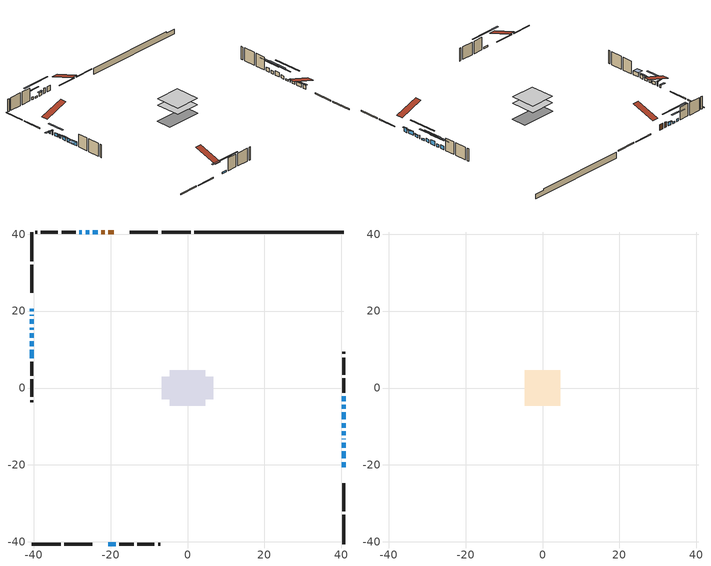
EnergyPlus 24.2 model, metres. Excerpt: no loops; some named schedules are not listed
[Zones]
conditioned space
 floor outside (Floor1 construction): -0.62,-0.62 -0.62,0.62 0.62,0.62 0.62,-0.62 z0.31
 floor adiabatic (AdiabaticFloorConstruction): -4.67,-4.67 -4.67,4.67 4.67,4.67 4.67,-4.67 z2.75
 floor foundation (Slab1 construction): -6.72,-2.99 -6.72,2.99 6.72,2.99 6.72,-2.99 z-1.98
 wall outside (RimJoist1 construction): 0.8,40.56 -6.74,40.56 / -40.56,-40.56 -33.02,-40.56 / -40.56,40.56 -40.56,33.02 / 40.56,-40.56 40.56,-33.02 z0.31:0.61
 wall outside (RimJoist2 construction): -7.67,40.56 -14.95,40.56 / -32.09,-40.56 -24.81,-40.56 / -40.56,32.09 -40.56,24.81 / 40.56,-32.09 40.56,-24.81 z0.31:0.61
 wall outside (AdiabaticWallConstruction 1): -19.21,40.56 -20.64,40.56 / -21.57,40.56 -22.4,40.56 z0.31:2.34
 wall outside (AdiabaticWallConstruction): -40.56,20.55 -40.56,20.01 z0.31:1.2; -40.56,19.09 -40.56,18.76 z0.31:2.06; -40.56,17.83 -40.56,16.66 / -40.56,15.73 -40.56,15.14 / 40.56,-10.38 40.56,-9.11 z0.31:1.45; 40.56,-20.55 40.56,-19.25 / 40.56,-3.48 40.56,-2.1 z0.31:1.73; 40.56,-18.33 40.56,-16.42 z0.31:1.71; 40.56,-15.49 40.56,-14.22 z0.31:1.17; -23.32,40.56 -24.62,40.56 / 40.56,-13.3 40.56,-13.2 z0.31:1.53; -40.56,14.22 -40.56,13.04 / -40.56,12.12 -40.56,10.9 z0.31:1.63; 40.56,-12.28 40.56,-11.31 / -25.55,40.56 -26.52,40.56 / -20.55,-40.56 -18.61,-40.56 z0.31:0.9; 40.56,-8.18 40.56,-6.27 z0.31:1.89; 40.56,-5.35 40.56,-4.41 z0.31:1.38; -27.44,40.56 -28.13,40.56 z0.31:1.25; -40.56,9.97 -40.56,7.78 z0.31:1.83
 wall outside (Wall1 construction): -29.06,40.56 -32.76,40.56 / -17.69,-40.56 -13.99,-40.56 / -40.56,6.86 -40.56,3.16 / 40.56,-1.18 40.56,2.52 z0.31:5.19
 wall outside (Wall2 construction): -33.69,40.56 -38.16,40.56 / -13.06,-40.56 -8.58,-40.56 / -40.56,2.23 -40.56,-2.25 / 40.56,3.45 40.56,7.93 z0.31:5.19
 wall outside (Wall3 construction): -39.09,40.56 -39.63,40.56 / -7.65,-40.56 -7.11,-40.56 / -40.56,-3.18 -40.56,-3.72 / 40.56,8.86 40.56,9.4 z0.31:5.19
 wall foundation (FoundationWall1 construction): 1.73,40.56,-1.98 1.73,40.56,0.31 36.68,40.56,0.31 36.68,40.56,-0.27 40.56,40.56,-0.27 40.56,40.56,-1.98
 window (WindowConstruction 15): -40.56,20.55 -40.56,20.02 z0.31:1.2
 window (WindowConstruction 6): -40.56,19.09 -40.56,18.76 z0.31:2.06
 window (WindowConstruction 7): -40.56,17.83 -40.56,16.66 z0.31:1.45
 window (WindowConstruction 8): 40.56,-20.55 40.56,-19.25 z0.31:1.73
 window (WindowConstruction 9): 40.56,-18.32 40.56,-16.42 z0.31:1.71
 window (WindowConstruction 10): 40.56,-15.49 40.56,-14.22 z0.31:1.17
 window (WindowConstruction 11): -23.32,40.56 -24.62,40.56 z0.31:1.53
 window (WindowConstruction 12): -40.56,15.73 -40.56,15.14 z0.31:1.45
 window (WindowConstruction 16): 40.56,-13.29 40.56,-13.2 z0.31:1.53
 window (WindowConstruction 13): -40.56,14.21 -40.56,13.05 z0.31:1.63
 window (WindowConstruction 14): -40.56,12.12 -40.56,10.9 z0.31:1.63
 window (WindowConstruction 17): 40.56,-12.28 40.56,-11.31 z0.31:0.9
 window (WindowConstruction 18): -25.55,40.56 -26.51,40.56 z0.31:0.9
 window (WindowConstruction 19): -20.55,-40.56 -18.62,-40.56 z0.31:0.9
 window (WindowConstruction): 40.56,-10.38 40.56,-9.11 z0.31:1.45
 window (WindowConstruction 1): 40.56,-8.18 40.56,-6.27 z0.31:1.89
 window (WindowConstruction 2): 40.56,-5.35 40.56,-4.41 z0.31:1.38
 window (WindowConstruction 3): 40.56,-3.48 40.56,-2.11 z0.31:1.73
 window (WindowConstruction 4): -27.44,40.56 -28.13,40.56 z0.31:1.25
 window (WindowConstruction 5): -40.56,9.97 -40.56,7.79 z0.31:1.83
 door (Door): -19.21,40.56 -20.64,40.56 z0.31:2.34
 door (Door 1): -21.57,40.56 -22.39,40.56 z0.31:2.34
 ceiling adiabatic (AdiabaticFloorConstruction): 4.67,-4.67 4.67,4.67 -4.67,4.67 -4.67,-4.67 z2.75
attic - vented
 floor to conditioned space (Floor2 construction Reversed): -4.67,-4.67 -4.67,4.67 4.67,4.67 4.67,-4.67 z5.19
 roof outside (Roof1 construction): -18.28,40.56,5.19 -18.28,31.46,8.22 -15.88,31.46,8.22 -15.88,40.56,5.19; -21.48,-40.56,5.19 -21.48,-31.46,8.22 -23.88,-31.46,8.22 -23.88,-40.56,5.19; -40.56,21.48,5.19 -31.46,21.48,8.22 -31.46,23.88,8.22 -40.56,23.88,5.19; 40.56,-21.48,5.19 31.46,-21.48,8.22 31.46,-23.88,8.22 40.56,-23.88,5.19
shading: -40.56,19.99 -40.56,20.58 -42.54,20.58 -42.54,19.99 z1.23; -40.56,18.73 -40.56,19.12 -42.54,19.12 -42.54,18.73 z2.09; -40.56,14.02 -40.56,20.47 -40.97,20.47 -40.97,14.02 z4.09; 40.56,-19.05 40.56,-20.75 40.97,-20.75 40.97,-19.05 z1.93; 40.56,-16.22 40.56,-18.53 40.97,-18.53 40.97,-16.22 z1.91; 40.56,-14.02 40.56,-15.69 40.97,-15.69 40.97,-14.02 z1.37; -24.82,40.56 -23.12,40.56 -23.12,40.97 -24.82,40.97 z1.73; -40.56,14.94 -40.56,15.93 -40.97,15.93 -40.97,14.94 z1.65; -40.56,12.84 -40.56,14.42 -40.97,14.42 -40.97,12.84 z1.83; -40.56,10.7 -40.56,12.32 -40.97,12.32 -40.97,10.7 z1.83; 40.56,-6.23 40.56,-17.36 40.97,-17.36 40.97,-6.23 z5.98; -31.6,40.56 -20.47,40.56 -20.47,40.97 -31.6,40.97 z5.98; -13.53,-40.56 -25.63,-40.56 -25.63,-40.97 -13.53,-40.97 z5.98; 40.56,-6.47 40.56,-13.02 40.97,-13.02 40.97,-6.47 z4.09; 40.56,-3.63 40.56,-10.82 40.97,-10.82 40.97,-3.63 z4.53; 40.56,-1.77 40.56,-7.98 40.97,-7.98 40.97,-1.77 z4.02; 40.56,0.53 40.56,-6.12 40.97,-6.12 40.97,0.53 z4.37; -30.77,40.56 -24.8,40.56 -24.8,40.97 -30.77,40.97 z3.89; -40.56,7.75 -40.56,10 -42.54,10 -42.54,7.75 z1.86
[Building]
Building 1: Terrain=Suburbs
[Site:Location]
London AP_ON: Latitude {deg}=43.03; Longitude {deg}=-81.15; Time Zone {hr}=-5; Elevation {m}=278; Keep Site Location Information=Yes
[Site:GroundTemperature:Shallow]
3.98693, 1.93205, 1.76749, 2.74264, 6.6573, 10.5537, 13.9317, 16.0716, 16.2534, 14.513, 11.2211, 7.44421
[Site:WaterMainsTemperature]
Calculation Method=Schedule; Temperature Schedule=mains temperature schedule
[Material] Roughness=Rough; Thermal Absorptance=0.9
Name | Thickness {m} | Conductivity {W/m-K} | Density {kg/m3} | Specific Heat {J/kg-K} | Solar Absorptance | Visible Absorptance
asphalt or fiberglass shingles | 0.00635 | 0.162714 | 1121.4 | 1465.45 | 0.4 | 0.4
ceiling loosefill ins | 0.0846667 | 0.0480833 | 16.02 | 1046.75 | 0.7 | 0.7
ceiling stud and cavity | 0.1397 | 0.093558 | 65.682 | 1177.47 | 0.7 | 0.7
concrete 4.0 in. | 0.1016 | 1.803125 | 2242.8 | 837.4 | 0.7 | 0.7
concrete 8.0 in. | 0.2032 | 1.803125 | 2242.8 | 837.4 | 0.7 | 0.7
door material | 0.04445 | 0.053851 | 512.64 | 1214.23 | 0.7 | 0.7
exterior vertical ins | 0.0457286 | 0.029427 | 32.04 | 1214.23 | 0.7 | 0.7
floor covering | 0.0127 | 0.0433444 | 54.468 | 1339.84 | 0.6 | 0.6
floor rigid ins | 0.103632 | 0.029427 | 32.04 | 1214.23 | 0.7 | 0.7
floor rigid ins 1; wall rigid ins | 0.512978 | 0.029427 | 32.04 | 1214.23 | 0.7 | 0.7
floor stud and cavity | 0.1397 | 0.561893 | 92.3553 | 1139.71 | 0.7 | 0.7
floor stud and cavity 1 | 0.1397 | 1.75129 | 37.0049 | 1207.88 | 0.7 | 0.7
furniture material conditioned space 1 | 0.1524 | 0.115458 | 640.8 | 1214.23 | 0.6 | 0.6
gypsum board | 0.0127 | 0.160291 | 801 | 837.4 | 0.6 | 0.6
gypsum board 1 | 0.0127 | 0.160291 | 801 | 837.4 | 0.7 | 0.7
osb sheathing 0.5 in. | 0.0127 | 0.115458 | 512.64 | 1214.23 | 0.7 | 0.7
osb sheathing 0.75 in. | 0.01905 | 0.115458 | 512.64 | 1214.23 | 0.7 | 0.7
osb sheathing 2.0 in. | 0.0508 | 0.115458 | 512.64 | 1214.23 | 0.7 | 0.7
rim joist rigid ins | 0.051816 | 0.029427 | 32.04 | 1214.23 | 0.7 | 0.7
rim joist stud and cavity | 0.0508 | 0.0413573 | 125.044 | 1163.47 | 0.6 | 0.6
rim joist stud and cavity 1 | 0.0508 | 0.035244 | 125.044 | 1163.47 | 0.6 | 0.6
wall stud and cavity | 0.1397 | 0.0820459 | 139.0536 | 1170.24 | 0.7 | 0.7
wall stud and cavity 1 | 0.1397 | 0.09367 | 139.0536 | 1170.24 | 0.7 | 0.7
wall stud and cavity 2 | 0.1397 | 0.115654 | 139.0536 | 1170.24 | 0.7 | 0.7
wall stud and cavity 3 | 0.0889 | 0.380278 | 52.3479 | 1209.89 | 0.7 | 0.7
wall stud and cavity 4 | 0.0889 | 0.391764 | 83.0341 | 1211.67 | 0.7 | 0.7
wood siding | 0.0254 | 0.102417 | 544.68 | 1172.36 | 0.4 | 0.4
wood siding 1; wood siding 2; wood siding 3 | 0.0254 | 0.102417 | 544.68 | 1172.36 | 0.7 | 0.7
[WindowMaterial:SimpleGlazingSystem]
Name | U-Factor {W/m2-K} | Solar Heat Gain Coefficient
WindowMaterial | 2.921331 | 0.66
WindowMaterial 1 | 2.89067 | 0.69
WindowMaterial 10 | 2.97754 | 0.61
WindowMaterial 11 | 2.91792 | 0.67
WindowMaterial 12 | 2.969594 | 0.62
WindowMaterial 13 | 2.992306 | 0.59
WindowMaterial 14 | 3.11211 | 0.4
WindowMaterial 15 | 2.98038 | 0.61
WindowMaterial 2 | 2.94007 | 0.65
WindowMaterial 3 | 2.95256 | 0.64
WindowMaterial 4 | 2.96789 | 0.62
WindowMaterial 5 | 2.91679 | 0.67
WindowMaterial 6 | 3.04681 | 0.56
WindowMaterial 7 | 2.97414 | 0.61
WindowMaterial 8 | 2.909975 | 0.68
WindowMaterial 9 | 2.89692 | 0.69
[Construction]
AdiabaticFloorConstruction: floor stud and cavity 1, floor rigid ins 1, osb sheathing 0.75 in., floor covering
AdiabaticWallConstruction: wood siding 2, wall rigid ins, wall stud and cavity 3, gypsum board
AdiabaticWallConstruction 1: wood siding 3, wall rigid ins, wall stud and cavity 3, gypsum board
Door; Door 1: door material
Floor1 construction: floor stud and cavity, floor rigid ins, osb sheathing 0.75 in., floor covering
Floor2 construction Reversed: gypsum board, ceiling stud and cavity, ceiling loosefill ins
FoundationWall1 construction: concrete 8.0 in., gypsum board 1
furniture construction conditioned space 1: furniture material conditioned space 1
PartitionWallConstruction: gypsum board, wall stud and cavity 4, gypsum board
RimJoist1 construction: wood siding 1, rim joist rigid ins, osb sheathing 2.0 in., rim joist stud and cavity
RimJoist2 construction: wood siding 1, rim joist rigid ins, osb sheathing 2.0 in., rim joist stud and cavity 1
Roof1 construction: asphalt or fiberglass shingles
Slab1 construction: concrete 4.0 in.
Wall1 construction: wood siding, osb sheathing 0.5 in., wall stud and cavity, gypsum board
Wall2 construction: wood siding, osb sheathing 0.5 in., wall stud and cavity 1, gypsum board
Wall3 construction: wood siding, osb sheathing 0.5 in., wall stud and cavity 2, gypsum board
WindowConstruction: WindowMaterial
WindowConstruction 1: WindowMaterial 1
WindowConstruction 10: WindowMaterial 10
WindowConstruction 11: WindowMaterial 11
WindowConstruction 12; WindowConstruction 7: WindowMaterial 7
WindowConstruction 13: WindowMaterial 12
WindowConstruction 14; WindowConstruction 5: WindowMaterial 5
WindowConstruction 15: WindowMaterial 13
WindowConstruction 16: WindowMaterial 14
WindowConstruction 17; WindowConstruction 18; WindowConstruction 19: WindowMaterial 15
WindowConstruction 2: WindowMaterial 2
WindowConstruction 3: WindowMaterial 3
WindowConstruction 4: WindowMaterial 4
WindowConstruction 6: WindowMaterial 6
WindowConstruction 8: WindowMaterial 8
WindowConstruction 9: WindowMaterial 9
[Zone] Multiplier=1; Part of Total Floor Area=Yes
Name | Volume {m3}
attic - vented | 43.0124
conditioned space | 648
[Space]
Name | Zone | Volume {m3}
attic - vented 1 | attic - vented | 43.0124
conditioned space 1 | conditioned space | 648
[ZoneInfiltration:EffectiveLeakageArea]
infil attic - vented 1: Zone or Space=attic - vented 1; Schedule=Always On Discrete; Effective Air Leakage Area {cm2}=3810.76; Stack Coefficient=0.000210982; Wind Coefficient=9.81392e-06
[ZoneMixing]
whole house fan mix: Zone or Space=attic - vented; Schedule=Always On Continuous; Design Flow Rate Calculation Method=Flow/Zone; Design Flow Rate {m3/s}=0; Source Zone or Space=conditioned space
[SurfaceProperty:ExposedFoundationPerimeter]
Slab1: Exposed Perimeter Calculation Method=TotalExposedPerimeter; Total Exposed Perimeter {m}=38.831
[InternalMass] Zone or ZoneList=conditioned space; Space or SpaceList=conditioned space 1
Name | Construction | Surface Area {m2}
furniture mass conditioned space 1 | furniture construction conditioned space 1 | 67.66
partition wall mass | PartitionWallConstruction | 169.15
[Lights]
interior lighting: Zone or ZoneList or Space or SpaceList=conditioned space 1; Schedule=interior lighting schedule; Design Level Calculation Method=LightingLevel; Lighting Level {W}=343.2; Return Air Fraction=0; Fraction Radiant=0.6; Fraction Visible=0.2; Fraction Replaceable=1
[People]
occupants: Zone or ZoneList or Space or SpaceList=conditioned space 1; Number of People Schedule=occupants schedule; Number of People Calculation Method=People; Number of People=3; Fraction Radiant=0.314171; Sensible Heat Fraction=0.56303; Activity Level Schedule=occupants activity schedule; Carbon Dioxide Generation Rate {m3/s-W}=0; Enable ASHRAE 55 Comfort Warnings=No; Mean Radiant Temperature Calculation Type=EnclosureAveraged
[ElectricEquipment] Zone or ZoneList or Space or SpaceList=conditioned space 1; Design Level Calculation Method=EquipmentLevel
Name | Schedule | Design Level {W} | Fraction Latent | Fraction Radiant | Fraction Lost
clothes dryer | clothes dryer schedule | 140.772 | 0.015 | 0.081 | 0.85
clothes washer | clothes washer schedule | 32.1985 | 0.03 | 0.162 | 0.7
cooking range | cooking range schedule | 215.147 | 0.08 | 0.432 | 0.2
dishwasher | dishwasher schedule | 66.8632 | 0.3 | 0.18 | 0.4
fridge | fridge schedule | 72.9452 | 0 | 0.6 | 0
mech vent bath fan 0 | mech vent bath fan 0 schedule | 50.2 | 0 | 0 | 1
mech vent house fan | mech vent house fan schedule | 0 | 0 | 0 | 1
mech vent house fan cfis | mech vent house fan cfis schedule | 0 | 0 | 0 | 0
mech vent range fan 0 | mech vent range fan 0 schedule | 57 | 0 | 0 | 1
misc plug loads | misc plug loads schedule | 494.7 | 0.045 | 0.513 | 0.1
whole house fan | Always On Discrete | 0 | 0 | 0 | 1
[OtherEquipment] Zone or ZoneList or Space or SpaceList=conditioned space 1; Design Level Calculation Method=EquipmentLevel
Name | Fuel Type | Schedule | Design Level {W} | Fraction Latent | Fraction Radiant | Fraction Lost
clothes dryer 1 | Electricity | clothes dryer schedule | 0 | 0.015 | 0.081 | 0.85
cooking range 1 | Electricity | cooking range schedule | 0 | 0.08 | 0.432 | 0.2
general water use latent | None | general water use schedule | 62.594 | 1 | 0 | 0
general water use sensible | None | general water use schedule | -61.6891 | 0 | 0.6 | 0
mech vent house fan latent load | None | Always On Discrete | 0 | 1 | 0 | 0
mech vent house fan sensible load | None | Always On Discrete | 0 | 0 | 0 | 0
water heater energy adjustment1 | NaturalGas | Always On Discrete | 0.01 | 0 | 0 | 1
[ZoneInfiltration:DesignFlowRate] Zone or ZoneList or Space or SpaceList=conditioned space 1; Schedule=Always On Discrete; Design Flow Rate Calculation Method=Flow/Zone; Design Flow Rate {m3/s}=0
infil flow; natural vent flow; whole house fan flow
[Foundation:Kiva]
Foundation Kiva 1: Initial Indoor Air Temperature {C}=18; Wall Height Above Grade {m}=0.309982; Wall Depth Below Slab {m}=0.2032; Custom Block Material Name 1=exterior vertical ins; Custom Block Depth 1 {m}=2.28999; Custom Block X Position 1 {m}=0.2159; Custom Block Z Position 1 {m}=0
[Foundation:Kiva:Settings]
Soil Conductivity {W/m-K}=0.849921; Soil Density {kg/m3}=1842.3; Soil Specific Heat {J/kg-K}=418.7; Ground Solar Absorptivity=0.9; Ground Thermal Absorptivity=0.9; Ground Surface Roughness {m}=0.03; Far-Field Width {m}=40; Deep-Ground Boundary Condition=ZeroFlux; Deep-Ground Depth {m}=40; Minimum Cell Dimension {m}=0.2; Maximum Cell Growth Coefficient=3; Simulation Timestep=Timestep
[Exterior:Lights]
exterior lighting: Schedule=exterior lighting schedule; Design Level {W}=75.6
[Schedule:Constant]
Name | Hourly Value
Always On Continuous; mech vent house fan schedule; mech vent house fan cfis schedule; Always On Discrete | 1
occupants activity schedule | 117.228
fridge schedule | 0
[Schedule:Week:Daily]
interior lighting schedule Week Rule - Jan1-Jan27: interior lighting schedule day, interior lighting schedule day, interior lighting schedule day, interior lighting schedule day, interior lighting schedule day, interior lighting schedule day, interior lighting schedule day, interior lighting schedule default day, interior lighting schedule default day, interior lighting schedule default day, interior lighting schedule default day, interior lighting schedule default day
interior lighting schedule Week Rule - Jan28-Feb3: interior lighting schedule day, interior lighting schedule day, interior lighting schedule day, interior lighting schedule day, interior lighting schedule day 1, interior lighting schedule day 1, interior lighting schedule day 1, interior lighting schedule default day, interior lighting schedule default day, interior lighting schedule default day, interior lighting schedule default day, interior lighting schedule default day
interior lighting schedule Week Rule - Feb4-Feb24: interior lighting schedule day 1, interior lighting schedule day 1, interior lighting schedule day 1, interior lighting schedule day 1, interior lighting schedule day 1, interior lighting schedule day 1, interior lighting schedule day 1, interior lighting schedule default day, interior lighting schedule default day, interior lighting schedule default day, interior lighting schedule default day, interior lighting schedule default day
interior lighting schedule Week Rule - Feb25-Mar3: interior lighting schedule day 1, interior lighting schedule day 1, interior lighting schedule day 1, interior lighting schedule day 1, interior lighting schedule day 2, interior lighting schedule day 2, interior lighting schedule day 2, interior lighting schedule default day, interior lighting schedule default day, interior lighting schedule default day, interior lighting schedule default day, interior lighting schedule default day
interior lighting schedule Week Rule - Mar4-Mar31: interior lighting schedule day 2, interior lighting schedule day 2, interior lighting schedule day 2, interior lighting schedule day 2, interior lighting schedule day 2, interior lighting schedule day 2, interior lighting schedule day 2, interior lighting schedule default day, interior lighting schedule default day, interior lighting schedule default day, interior lighting schedule default day, interior lighting schedule default day
interior lighting schedule Week Rule - Apr1-Apr28: interior lighting schedule day 3, interior lighting schedule day 3, interior lighting schedule day 3, interior lighting schedule day 3, interior lighting schedule day 3, interior lighting schedule day 3, interior lighting schedule day 3, interior lighting schedule default day, interior lighting schedule default day, interior lighting schedule default day, interior lighting schedule default day, interior lighting schedule default day
interior lighting schedule Week Rule - Apr29-May5: interior lighting schedule day 3, interior lighting schedule day 3, interior lighting schedule day 4, interior lighting schedule day 4, interior lighting schedule day 4, interior lighting schedule day 4, interior lighting schedule day 4, interior lighting schedule default day, interior lighting schedule default day, interior lighting schedule default day, interior lighting schedule default day, interior lighting schedule default day
interior lighting schedule Week Rule - May6-May26: interior lighting schedule day 4, interior lighting schedule day 4, interior lighting schedule day 4, interior lighting schedule day 4, interior lighting schedule day 4, interior lighting schedule day 4, interior lighting schedule day 4, interior lighting schedule default day, interior lighting schedule default day, interior lighting schedule default day, interior lighting schedule default day, interior lighting schedule default day
interior lighting schedule Week Rule - May27-Jun2: interior lighting schedule day 4, interior lighting schedule day 4, interior lighting schedule day 4, interior lighting schedule day 4, interior lighting schedule day 4, interior lighting schedule day 5, interior lighting schedule day 5, interior lighting schedule default day, interior lighting schedule default day, interior lighting schedule default day, interior lighting schedule default day, interior lighting schedule default day
interior lighting schedule Week Rule - Jun3-Jun30: interior lighting schedule day 5, interior lighting schedule day 5, interior lighting schedule day 5, interior lighting schedule day 5, interior lighting schedule day 5, interior lighting schedule day 5, interior lighting schedule day 5, interior lighting schedule default day, interior lighting schedule default day, interior lighting schedule default day, interior lighting schedule default day, interior lighting schedule default day
interior lighting schedule Week Rule - Jul1-Jul28: interior lighting schedule day 6, interior lighting schedule day 6, interior lighting schedule day 6, interior lighting schedule day 6, interior lighting schedule day 6, interior lighting schedule day 6, interior lighting schedule day 6, interior lighting schedule default day, interior lighting schedule default day, interior lighting schedule default day, interior lighting schedule default day, interior lighting schedule default day
interior lighting schedule Week Rule - Jul29-Aug4: interior lighting schedule day 6, interior lighting schedule day 6, interior lighting schedule day 6, interior lighting schedule day 7, interior lighting schedule day 7, interior lighting schedule day 7, interior lighting schedule day 7, interior lighting schedule default day, interior lighting schedule default day, interior lighting schedule default day, interior lighting schedule default day, interior lighting schedule default day
interior lighting schedule Week Rule - Aug5-Aug25: interior lighting schedule day 7, interior lighting schedule day 7, interior lighting schedule day 7, interior lighting schedule day 7, interior lighting schedule day 7, interior lighting schedule day 7, interior lighting schedule day 7, interior lighting schedule default day, interior lighting schedule default day, interior lighting schedule default day, interior lighting schedule default day, interior lighting schedule default day
interior lighting schedule Week Rule - Aug26-Sep1: interior lighting schedule day 7, interior lighting schedule day 7, interior lighting schedule day 7, interior lighting schedule day 7, interior lighting schedule day 7, interior lighting schedule day 7, interior lighting schedule day 8, interior lighting schedule default day, interior lighting schedule default day, interior lighting schedule default day, interior lighting schedule default day, interior lighting schedule default day
interior lighting schedule Week Rule - Sep2-Sep29: interior lighting schedule day 8, interior lighting schedule day 8, interior lighting schedule day 8, interior lighting schedule day 8, interior lighting schedule day 8, interior lighting schedule day 8, interior lighting schedule day 8, interior lighting schedule default day, interior lighting schedule default day, interior lighting schedule default day, interior lighting schedule default day, interior lighting schedule default day
interior lighting schedule Week Rule - Sep30-Oct6: interior lighting schedule day 8, interior lighting schedule day 9, interior lighting schedule day 9, interior lighting schedule day 9, interior lighting schedule day 9, interior lighting schedule day 9, interior lighting schedule day 9, interior lighting schedule default day, interior lighting schedule default day, interior lighting schedule default day, interior lighting schedule default day, interior lighting schedule default day
interior lighting schedule Week Rule - Oct7-Oct27: interior lighting schedule day 9, interior lighting schedule day 9, interior lighting schedule day 9, interior lighting schedule day 9, interior lighting schedule day 9, interior lighting schedule day 9, interior lighting schedule day 9, interior lighting schedule default day, interior lighting schedule default day, interior lighting schedule default day, interior lighting schedule default day, interior lighting schedule default day
interior lighting schedule Week Rule - Oct28-Nov3: interior lighting schedule day 9, interior lighting schedule day 9, interior lighting schedule day 9, interior lighting schedule day 9, interior lighting schedule day 10, interior lighting schedule day 10, interior lighting schedule day 10, interior lighting schedule default day, interior lighting schedule default day, interior lighting schedule default day, interior lighting schedule default day, interior lighting schedule default day
interior lighting schedule Week Rule - Nov4-Nov24: interior lighting schedule day 10, interior lighting schedule day 10, interior lighting schedule day 10, interior lighting schedule day 10, interior lighting schedule day 10, interior lighting schedule day 10, interior lighting schedule day 10, interior lighting schedule default day, interior lighting schedule default day, interior lighting schedule default day, interior lighting schedule default day, interior lighting schedule default day
interior lighting schedule Week Rule - Nov25-Dec1: interior lighting schedule day 10, interior lighting schedule day 10, interior lighting schedule day 10, interior lighting schedule day 10, interior lighting schedule day 10, interior lighting schedule day 10, interior lighting schedule day 11, interior lighting schedule default day, interior lighting schedule default day, interior lighting schedule default day, interior lighting schedule default day, interior lighting schedule default day
interior lighting schedule Week Rule - Dec2-Dec31: interior lighting schedule day 11, interior lighting schedule day 11, interior lighting schedule day 11, interior lighting schedule day 11, interior lighting schedule day 11, interior lighting schedule day 11, interior lighting schedule day 11, interior lighting schedule default day, interior lighting schedule default day, interior lighting schedule default day, interior lighting schedule default day, interior lighting schedule default day
occupants schedule Week Rule - Jan1-Dec31: occupants schedule day, occupants schedule day, occupants schedule day, occupants schedule day, occupants schedule day, occupants schedule day, occupants schedule day, occupants schedule default day, occupants schedule default day, occupants schedule default day, occupants schedule default day, occupants schedule default day
clothes dryer schedule Week Rule - Jan1-Dec31: clothes dryer schedule day, clothes dryer schedule day, clothes dryer schedule day, clothes dryer schedule day, clothes dryer schedule day, clothes dryer schedule day, clothes dryer schedule day, clothes dryer schedule default day, clothes dryer schedule default day, clothes dryer schedule default day, clothes dryer schedule default day, clothes dryer schedule default day
clothes washer schedule Week Rule - Jan1-Dec31: clothes washer schedule day, clothes washer schedule day, clothes washer schedule day, clothes washer schedule day, clothes washer schedule day, clothes washer schedule day, clothes washer schedule day, clothes washer schedule default day, clothes washer schedule default day, clothes washer schedule default day, clothes washer schedule default day, clothes washer schedule default day
cooking range schedule Week Rule - Jan1-Dec31: cooking range schedule day, cooking range schedule day, cooking range schedule day, cooking range schedule day, cooking range schedule day, cooking range schedule day, cooking range schedule day, cooking range schedule default day, cooking range schedule default day, cooking range schedule default day, cooking range schedule default day, cooking range schedule default day
dishwasher schedule Week Rule - Jan1-Dec31: dishwasher schedule day, dishwasher schedule day, dishwasher schedule day, dishwasher schedule day, dishwasher schedule day, dishwasher schedule day, dishwasher schedule day, dishwasher schedule default day, dishwasher schedule default day, dishwasher schedule default day, dishwasher schedule default day, dishwasher schedule default day
mech vent bath fan 0 schedule Week Rule - Jan1-Dec31: mech vent bath fan 0 schedule day, mech vent bath fan 0 schedule day, mech vent bath fan 0 schedule day, mech vent bath fan 0 schedule day, mech vent bath fan 0 schedule day, mech vent bath fan 0 schedule day, mech vent bath fan 0 schedule day, mech vent bath fan 0 schedule default day, mech vent bath fan 0 schedule default day, mech vent bath fan 0 schedule default day, mech vent bath fan 0 schedule default day, mech vent bath fan 0 schedule default day
mech vent range fan 0 schedule Week Rule - Jan1-Dec31: mech vent range fan 0 schedule day, mech vent range fan 0 schedule day, mech vent range fan 0 schedule day, mech vent range fan 0 schedule day, mech vent range fan 0 schedule day, mech vent range fan 0 schedule day, mech vent range fan 0 schedule day, mech vent range fan 0 schedule default day, mech vent range fan 0 schedule default day, mech vent range fan 0 schedule default day, mech vent range fan 0 schedule default day, mech vent range fan 0 schedule default day
misc plug loads schedule Week Rule - Jan1-Dec31: misc plug loads schedule day, misc plug loads schedule day, misc plug loads schedule day, misc plug loads schedule day, misc plug loads schedule day, misc plug loads schedule day, misc plug loads schedule day, misc plug loads schedule default day, misc plug loads schedule default day, misc plug loads schedule default day, misc plug loads schedule default day, misc plug loads schedule default day
general water use schedule Week Rule - Jan1-Dec31: general water use schedule day, general water use schedule day, general water use schedule day, general water use schedule day, general water use schedule day, general water use schedule day, general water use schedule day, general water use schedule default day, general water use schedule default day, general water use schedule default day, general water use schedule default day, general water use schedule default day
exterior lighting schedule Week Rule - Jan1-Jan27: exterior lighting schedule day, exterior lighting schedule day, exterior lighting schedule day, exterior lighting schedule day, exterior lighting schedule day, exterior lighting schedule day, exterior lighting schedule day, exterior lighting schedule default day, exterior lighting schedule default day, exterior lighting schedule default day, exterior lighting schedule default day, exterior lighting schedule default day
exterior lighting schedule Week Rule - Jan28-Feb3: exterior lighting schedule day, exterior lighting schedule day, exterior lighting schedule day, exterior lighting schedule day, exterior lighting schedule day 1, exterior lighting schedule day 1, exterior lighting schedule day 1, exterior lighting schedule default day, exterior lighting schedule default day, exterior lighting schedule default day, exterior lighting schedule default day, exterior lighting schedule default day
exterior lighting schedule Week Rule - Feb4-Feb24: exterior lighting schedule day 1, exterior lighting schedule day 1, exterior lighting schedule day 1, exterior lighting schedule day 1, exterior lighting schedule day 1, exterior lighting schedule day 1, exterior lighting schedule day 1, exterior lighting schedule default day, exterior lighting schedule default day, exterior lighting schedule default day, exterior lighting schedule default day, exterior lighting schedule default day
exterior lighting schedule Week Rule - Feb25-Mar3: exterior lighting schedule day 1, exterior lighting schedule day 1, exterior lighting schedule day 1, exterior lighting schedule day 1, exterior lighting schedule day 2, exterior lighting schedule day 2, exterior lighting schedule day 2, exterior lighting schedule default day, exterior lighting schedule default day, exterior lighting schedule default day, exterior lighting schedule default day, exterior lighting schedule default day
exterior lighting schedule Week Rule - Mar4-Mar31: exterior lighting schedule day 2, exterior lighting schedule day 2, exterior lighting schedule day 2, exterior lighting schedule day 2, exterior lighting schedule day 2, exterior lighting schedule day 2, exterior lighting schedule day 2, exterior lighting schedule default day, exterior lighting schedule default day, exterior lighting schedule default day, exterior lighting schedule default day, exterior lighting schedule default day
exterior lighting schedule Week Rule - Apr1-Apr28: exterior lighting schedule day 3, exterior lighting schedule day 3, exterior lighting schedule day 3, exterior lighting schedule day 3, exterior lighting schedule day 3, exterior lighting schedule day 3, exterior lighting schedule day 3, exterior lighting schedule default day, exterior lighting schedule default day, exterior lighting schedule default day, exterior lighting schedule default day, exterior lighting schedule default day
exterior lighting schedule Week Rule - Apr29-May5: exterior lighting schedule day 3, exterior lighting schedule day 3, exterior lighting schedule day 4, exterior lighting schedule day 4, exterior lighting schedule day 4, exterior lighting schedule day 4, exterior lighting schedule day 4, exterior lighting schedule default day, exterior lighting schedule default day, exterior lighting schedule default day, exterior lighting schedule default day, exterior lighting schedule default day
exterior lighting schedule Week Rule - May6-May26: exterior lighting schedule day 4, exterior lighting schedule day 4, exterior lighting schedule day 4, exterior lighting schedule day 4, exterior lighting schedule day 4, exterior lighting schedule day 4, exterior lighting schedule day 4, exterior lighting schedule default day, exterior lighting schedule default day, exterior lighting schedule default day, exterior lighting schedule default day, exterior lighting schedule default day
exterior lighting schedule Week Rule - May27-Jun2: exterior lighting schedule day 4, exterior lighting schedule day 4, exterior lighting schedule day 4, exterior lighting schedule day 4, exterior lighting schedule day 4, exterior lighting schedule day 5, exterior lighting schedule day 5, exterior lighting schedule default day, exterior lighting schedule default day, exterior lighting schedule default day, exterior lighting schedule default day, exterior lighting schedule default day
exterior lighting schedule Week Rule - Jun3-Jun30: exterior lighting schedule day 5, exterior lighting schedule day 5, exterior lighting schedule day 5, exterior lighting schedule day 5, exterior lighting schedule day 5, exterior lighting schedule day 5, exterior lighting schedule day 5, exterior lighting schedule default day, exterior lighting schedule default day, exterior lighting schedule default day, exterior lighting schedule default day, exterior lighting schedule default day
[Schedule:Year]
interior lighting schedule: interior lighting schedule Week Rule - Jan1-Jan27, 1, 1, 1, 27, interior lighting schedule Week Rule - Jan28-Feb3, 1, 28, 2, 3, interior lighting schedule Week Rule - Feb4-Feb24, 2, 4, 2, 24, interior lighting schedule Week Rule - Feb25-Mar3, 2, 25, 3, 3, interior lighting schedule Week Rule - Mar4-Mar31, 3, 4, 3, 31, interior lighting schedule Week Rule - Apr1-Apr28, 4, 1, 4, 28, interior lighting schedule Week Rule - Apr29-May5, 4, 29, 5, 5, interior lighting schedule Week Rule - May6-May26, 5, 6, 5, 26, interior lighting schedule Week Rule - May27-Jun2, 5, 27, 6, 2, interior lighting schedule Week Rule - Jun3-Jun30, 6, 3, 6, 30, interior lighting schedule Week Rule - Jul1-Jul28, 7, 1, 7, 28, interior lighting schedule Week Rule - Jul29-Aug4, 7, 29, 8, 4, interior lighting schedule Week Rule - Aug5-Aug25, 8, 5, 8, 25, interior lighting schedule Week Rule - Aug26-Sep1, 8, 26, 9, 1, interior lighting schedule Week Rule - Sep2-Sep29, 9, 2, 9, 29, interior lighting schedule Week Rule - Sep30-Oct6, 9, 30, 10, 6, interior lighting schedule Week Rule - Oct7-Oct27, 10, 7, 10, 27, interior lighting schedule Week Rule - Oct28-Nov3, 10, 28, 11, 3, interior lighting schedule Week Rule - Nov4-Nov24, 11, 4, 11, 24, interior lighting schedule Week Rule - Nov25-Dec1, 11, 25, 12, 1, interior lighting schedule Week Rule - Dec2-Dec31, 12, 2, 12, 31
occupants schedule: occupants schedule Week Rule - Jan1-Dec31, 1, 1, 12, 31
clothes dryer schedule: clothes dryer schedule Week Rule - Jan1-Dec31, 1, 1, 12, 31
clothes washer schedule: clothes washer schedule Week Rule - Jan1-Dec31, 1, 1, 12, 31
cooking range schedule: cooking range schedule Week Rule - Jan1-Dec31, 1, 1, 12, 31
dishwasher schedule: dishwasher schedule Week Rule - Jan1-Dec31, 1, 1, 12, 31
mech vent bath fan 0 schedule: mech vent bath fan 0 schedule Week Rule - Jan1-Dec31, 1, 1, 12, 31
mech vent range fan 0 schedule: mech vent range fan 0 schedule Week Rule - Jan1-Dec31, 1, 1, 12, 31
misc plug loads schedule: misc plug loads schedule Week Rule - Jan1-Dec31, 1, 1, 12, 31
general water use schedule: general water use schedule Week Rule - Jan1-Dec31, 1, 1, 12, 31
exterior lighting schedule: exterior lighting schedule Week Rule - Jan1-Jan27, 1, 1, 1, 27, exterior lighting schedule Week Rule - Jan28-Feb3, 1, 28, 2, 3, exterior lighting schedule Week Rule - Feb4-Feb24, 2, 4, 2, 24, exterior lighting schedule Week Rule - Feb25-Mar3, 2, 25, 3, 3, exterior lighting schedule Week Rule - Mar4-Mar31, 3, 4, 3, 31, exterior lighting schedule Week Rule - Apr1-Apr28, 4, 1, 4, 28, exterior lighting schedule Week Rule - Apr29-May5, 4, 29, 5, 5, exterior lighting schedule Week Rule - May6-May26, 5, 6, 5, 26, exterior lighting schedule Week Rule - May27-Jun2, 5, 27, 6, 2, exterior lighting schedule Week Rule - Jun3-Jun30, 6, 3, 6, 30, exterior lighting schedule Week Rule - Jul1-Jul28, 7, 1, 7, 28, exterior lighting schedule Week Rule - Jul29-Aug4, 7, 29, 8, 4, exterior lighting schedule Week Rule - Aug5-Aug25, 8, 5, 8, 25, exterior lighting schedule Week Rule - Aug26-Sep1, 8, 26, 9, 1, exterior lighting schedule Week Rule - Sep2-Sep29, 9, 2, 9, 29, exterior lighting schedule Week Rule - Sep30-Oct6, 9, 30, 10, 6, exterior lighting schedule Week Rule - Oct7-Oct27, 10, 7, 10, 27, exterior lighting schedule Week Rule - Oct28-Nov3, 10, 28, 11, 3, exterior lighting schedule Week Rule - Nov4-Nov24, 11, 4, 11, 24, exterior lighting schedule Week Rule - Nov25-Dec1, 11, 25, 12, 1, exterior lighting schedule Week Rule - Dec2-Dec31, 12, 2, 12, 31
[Schedule:Compact]
mains temperature schedule: Through: 01/01, For: AllDays, Until: 24:00, 7.96722, Through: 01/02, For: AllDays, Until: 24:00, 7.89722, Through: 01/03, For: AllDays, Until: 24:00, 7.82778, Through: 01/04, For: AllDays, Until: 24:00, 7.76, Through: 01/05, For: AllDays, Until: 24:00, 7.69333, Through: 01/06, For: AllDays, Until: 24:00, 7.62778, Through: 01/07, For: AllDays, Until: 24:00, 7.56389, Through: 01/08, For: AllDays, Until: 24:00, 7.50167, Through: 01/09, For: AllDays, Until: 24:00, 7.44056, Through: 01/10, For: AllDays, Until: 24:00, 7.38056, Through: 01/11, For: AllDays, Until: 24:00, 7.32222, Through: 01/12, For: AllDays, Until: 24:00, 7.26556, Through: 01/13, For: AllDays, Until: 24:00, 7.21, Through: 01/14, For: AllDays, Until: 24:00, 7.15556, Through: 01/15, For: AllDays, Until: 24:00, 7.10333, Through: 01/16, For: AllDays, Until: 24:00, 7.05222, Through: 01/17, For: AllDays, Until: 24:00, 7.00278, Through: 01/18, For: AllDays, Until: 24:00, 6.955, Through: 01/19, For: AllDays, Until: 24:00, 6.90833, Through: 01/20, For: AllDays, Until: 24:00, 6.86389, Through: 01/21, For: AllDays, Until: 24:00, 6.82056, Through: 01/22, For: AllDays, Until: 24:00, 6.77889, Through: 01/23, For: AllDays, Until: 24:00, 6.73889, Through: 01/24, For: AllDays, Until: 24:00, 6.7, Through: 01/25, For: AllDays, Until: 24:00, 6.66333, Through: 01/26, For: AllDays, Until: 24:00, 6.62833, Through: 01/27, For: AllDays, Until: 24:00, 6.59444, Through: 01/28, For: AllDays, Until: 24:00, 6.56278, Through: 01/29, For: AllDays, Until: 24:00, 6.53222, Through: 01/30, For: AllDays, Until: 24:00, 6.50389, Through: 01/31, For: AllDays, Until: 24:00, 6.47722, Through: 02/01, For: AllDays, Until: 24:00, 6.45167, Through: 02/02, For: AllDays, Until: 24:00, 6.42833, Through: 02/03, For: AllDays, Until: 24:00, 6.40667, Through: 02/04, For: AllDays, Until: 24:00, 6.38611, Through: 02/05, For: AllDays, Until: 24:00, 6.36778, Through: 02/06, For: AllDays, Until: 24:00, 6.35111, Through: 02/07, For: AllDays, Until: 24:00, 6.33611, Through: 02/08, For: AllDays, Until: 24:00, 6.32333, Through: 02/09, For: AllDays, Until: 24:00, 6.31167, Through: 02/10, For: AllDays, Until: 24:00, 6.30222, Through: 02/11, For: AllDays, Until: 24:00, 6.29389, Through: 02/12, For: AllDays, Until: 24:00, 6.28778, Through: 02/13, For: AllDays, Until: 24:00, 6.28333, Through: 02/14, For: AllDays, Until: 24:00, 6.28056, Through: 02/15, For: AllDays, Until: 24:00, 6.27944, Through: 02/16, For: AllDays, Until: 24:00, 6.28, Through: 02/17, For: AllDays, Until: 24:00, 6.28278, Through: 02/18, For: AllDays, Until: 24:00, 6.28722, Through: 02/19, For: AllDays, Until: 24:00, 6.29278, Through: 02/20, For: AllDays, Until: 24:00, 6.30056, Through: 02/21, For: AllDays, Until: 24:00, 6.31, Through: 02/22, For: AllDays, Until: 24:00, 6.32111, Through: 02/23, For: AllDays, Until: 24:00, 6.33444, Through: 02/24, For: AllDays, Until: 24:00, 6.34889, Through: 02/25, For: AllDays, Until: 24:00, 6.36556, Through: 02/26, For: AllDays, Until: 24:00, 6.38333, Through: 02/27, For: AllDays, Until: 24:00, 6.40333, Through: 02/28, For: AllDays, Until: 24:00, 6.425, Through: 03/01, For: AllDays, Until: 24:00, 6.44833, Through: 03/02, For: AllDays, Until: 24:00, 6.47278, Through: 03/03, For: AllDays, Until: 24:00, 6.49944, Through: 03/04, For: AllDays, Until: 24:00, 6.52778, Through: 03/05, For: AllDays, Until: 24:00, 6.55778, Through: 03/06, For: AllDays, Until: 24:00, 6.58944, Through: 03/07, For: AllDays, Until: 24:00, 6.62278, Through: 03/08, For: AllDays, Until: 24:00, 6.65778, Through: 03/09, For: AllDays, Until: 24:00, 6.69444, Through: 03/10, For: AllDays, Until: 24:00, 6.73278, Through: 03/11, For: AllDays, Until: 24:00, 6.77278, Through: 03/12, For: AllDays, Until: 24:00, 6.81389, Through: 03/13, For: AllDays, Until: 24:00, 6.85722, Through: 03/14, For: AllDays, Until: 24:00, 6.90167, Through: 03/15, For: AllDays, Until: 24:00, 6.94778, Through: 03/16, For: AllDays, Until: 24:00, 6.99556, Through: 03/17, For: AllDays, Until: 24:00, 7.045, Through: 03/18, For: AllDays, Until: 24:00, 7.09556, Through: 03/19, For: AllDays, Until: 24:00, 7.14778, Through: 03/20, For: AllDays, Until: 24:00, 7.20167, Through: 03/21, For: AllDays, Until: 24:00, 7.25667, Through: 03/22, For: AllDays, Until: 24:00, 7.31333, Through: 03/23, For: AllDays, Until: 24:00, 7.37167, Through: 03/24, For: AllDays, Until: 24:00, 7.43111, Through: 03/25, For: AllDays, Until: 24:00, 7.49222, Through: 03/26, For: AllDays, Until: 24:00, 7.55444, Through: 03/27, For: AllDays, Until: 24:00, 7.61833, Through: 03/28, For: AllDays, Until: 24:00, 7.68333, Through: 03/29, For: AllDays, Until: 24:00, 7.74944, Through: 03/30, For: AllDays, Until: 24:00, 7.81722, Through: 03/31, For: AllDays, Until: 24:00, 7.88667, Through: 04/01, For: AllDays, Until: 24:00, 7.95667, Through: 04/02, For: AllDays, Until: 24:00, 8.02833, Through: 04/03, For: AllDays, Until: 24:00, 8.10111, Through: 04/04, For: AllDays, Until: 24:00, 8.175, Through: 04/05, For: AllDays, Until: 24:00, 8.25, Through: 04/06, For: AllDays, Until: 24:00, 8.32667, Through: 04/07, For: AllDays, Until: 24:00, 8.40389, Through: 04/08, For: AllDays, Until: 24:00, 8.48278, Through: 04/09, For: AllDays, Until: 24:00, 8.56222, Through: 04/10, For: AllDays, Until: 24:00, 8.64278, Through: 04/11, For: AllDays, Until: 24:00, 8.725, Through: 04/12, For: AllDays, Until: 24:00, 8.80778, Through: 04/13, For: AllDays, Until: 24:00, 8.89167, Through: 04/14, For: AllDays, Until: 24:00, 8.97611, Through: 04/15, For: AllDays, Until: 24:00, 9.06167, Through: 04/16, For: AllDays, Until: 24:00, 9.14833, Through: 04/17, For: AllDays, Until: 24:00, 9.23611, Through: 04/18, For: AllDays, Until: 24:00, 9.32444, Through: 04/19, For: AllDays, Until: 24:00, 9.41389, Through: 04/20, For: AllDays, Until: 24:00, 9.50389, Through: 04/21, For: AllDays, Until: 24:00, 9.595, Through: 04/22, For: AllDays, Until: 24:00, 9.68667, Through: 04/23, For: AllDays, Until: 24:00, 9.77889, Through: 04/24, For: AllDays, Until: 24:00, 9.87222, Through: 04/25, For: AllDays, Until: 24:00, 9.96556, Through: 04/26, For: AllDays, Until: 24:00, 10.06, Through: 04/27, For: AllDays, Until: 24:00, 10.1556, Through: 04/28, For: AllDays, Until: 24:00, 10.2511, Through: 04/29, For: AllDays, Until: 24:00, 10.3472, Through: 04/30, For: AllDays, Until: 24:00, 10.4439, Through: 05/01, For: AllDays, Until: 24:00, 10.5411, Through: 05/02, For: AllDays, Until: 24:00, 10.6389, Through: 05/03, For: AllDays, Until: 24:00, 10.7372, Through: 05/04, For: AllDays, Until: 24:00, 10.8361, Through: 05/05, For: AllDays, Until: 24:00, 10.935, Through: 05/06, For: AllDays, Until: 24:00, 11.0344, Through: 05/07, For: AllDays, Until: 24:00, 11.1344, Through: 05/08, For: AllDays, Until: 24:00, 11.2344, Through: 05/09, For: AllDays, Until: 24:00, 11.335, Through: 05/10, For: AllDays, Until: 24:00, 11.4356, Through: 05/11, For: AllDays, Until: 24:00, 11.5361, Through: 05/12, For: AllDays, Until: 24:00, 11.6372, Through: 05/13, For: AllDays, Until: 24:00, 11.7383, Through: 05/14, For: AllDays, Until: 24:00, 11.84, Through: 05/15, For: AllDays, Until: 24:00, 11.9411, Through: 05/16, For: AllDays, Until: 24:00, 12.0428, Through: 05/17, For: AllDays, Until: 24:00, 12.1444, Through: 05/18, For: AllDays, Until: 24:00, 12.2456, Through: 05/19, For: AllDays, Until: 24:00, 12.3472, Through: 05/20, For: AllDays, Until: 24:00, 12.4489, Through: 05/21, For: AllDays, Until: 24:00, 12.55, Through: 05/22, For: AllDays, Until: 24:00, 12.6517, Through: 05/23, For: AllDays, Until: 24:00, 12.7528, Through: 05/24, For: AllDays, Until: 24:00, 12.8533, Through: 05/25, For: AllDays, Until: 24:00, 12.9544, Through: 05/26, For: AllDays, Until: 24:00, 13.055, Through: 05/27, For: AllDays, Until: 24:00, 13.155, Through: 05/28, For: AllDays, Until: 24:00, 13.255, Through: 05/29, For: AllDays, Until: 24:00, 13.355, Through: 05/30, For: AllDays, Until: 24:00, 13.4539, Through: 05/31, For: AllDays, Until: 24:00, 13.5533, Through: 06/01, For: AllDays, Until: 24:00, 13.6517, Through: 06/02, For: AllDays, Until: 24:00, 13.75, Through: 06/03, For: AllDays, Until: 24:00, 13.8472, Through: 06/04, For: AllDays, Until: 24:00, 13.9444, Through: 06/05, For: AllDays, Until: 24:00, 14.0411, Through: 06/06, For: AllDays, Until: 24:00, 14.1372, Through: 06/07, For: AllDays, Until: 24:00, 14.2328, Through: 06/08, For: AllDays, Until: 24:00, 14.3278, Through: 06/09, For: AllDays, Until: 24:00, 14.4217, Through: 06/10, For: AllDays, Until: 24:00, 14.5156, Through: 06/11, For: AllDays, Until: 24:00, 14.6083, Through: 06/12, For: AllDays, Until: 24:00, 14.7006, Through: 06/13, For: AllDays, Until: 24:00, 14.7922, Through: 06/14, For: AllDays, Until: 24:00, 14.8828, Through: 06/15, For: AllDays, Until: 24:00, 14.9728, Through: 06/16, For: AllDays, Until: 24:00, 15.0617, Through: 06/17, For: AllDays, Until: 24:00, 15.15, Through: 06/18, For: AllDays, Until: 24:00, 15.2372, Through: 06/19, For: AllDays, Until: 24:00, 15.3233, Through: 06/20, For: AllDays, Until: 24:00, 15.4089, Through: 06/21, For: AllDays, Until: 24:00, 15.4933, Through: 06/22, For: AllDays, Until: 24:00, 15.5772, Through: 06/23, For: AllDays, Until: 24:00, 15.6594, Through: 06/24, For: AllDays, Until: 24:00, 15.7411, Through: 06/25, For: AllDays, Until: 24:00, 15.8217, Through: 06/26, For: AllDays, Until: 24:00, 15.9006, Through: 06/27, For: AllDays, Until: 24:00, 15.9789, Through: 06/28, For: AllDays, Until: 24:00, 16.0561, Through: 06/29, For: AllDays, Until: 24:00, 16.1322, Through: 06/30, For: AllDays, Until: 24:00, 16.2072, Through: 07/01, For: AllDays, Until: 24:00, 16.2806, Through: 07/02, For: AllDays, Until: 24:00, 16.3528, Through: 07/03, For: AllDays, Until: 24:00, 16.4244, Through: 07/04, For: AllDays, Until: 24:00, 16.4939, Through: 07/05, For: AllDays, Until: 24:00, 16.5628, Through: 07/06, For: AllDays, Until: 24:00, 16.63, Through: 07/07, For: AllDays, Until: 24:00, 16.6961, Through: 07/08, For: AllDays, Until: 24:00, 16.7606, Through: 07/09, For: AllDays, Until: 24:00, 16.8239, Through: 07/10, For: AllDays, Until: 24:00, 16.8861, Through: 07/11, For: AllDays, Until: 24:00, 16.9467, Through: 07/12, For: AllDays, Until: 24:00, 17.0056, Through: 07/13, For: AllDays, Until: 24:00, 17.0633, Through: 07/14, For: AllDays, Until: 24:00, 17.12, Through: 07/15, For: AllDays, Until: 24:00, 17.1744, Through: 07/16, For: AllDays, Until: 24:00, 17.2278, Through: 07/17, For: AllDays, Until: 24:00, 17.28, Through: 07/18, For: AllDays, Until: 24:00, 17.33, Through: 07/19, For: AllDays, Until: 24:00, 17.3789, Through: 07/20, For: AllDays, Until: 24:00, 17.4261, Through: 07/21, For: AllDays, Until: 24:00, 17.4717, Through: 07/22, For: AllDays, Until: 24:00, 17.5161, Through: 07/23, For: AllDays, Until: 24:00, 17.5583, Through: 07/24, For: AllDays, Until: 24:00, 17.5994, Through: 07/25, For: AllDays, Until: 24:00, 17.6389, Through: 07/26, For: AllDays, Until: 24:00, 17.6767, Through: 07/27, For: AllDays, Until: 24:00, 17.7128, Through: 07/28, For: AllDays, Until: 24:00, 17.7472, Through: 07/29, For: AllDays, Until: 24:00, 17.78, Through: 07/30, For: AllDays, Until: 24:00, 17.8111, Through: 07/31, For: AllDays, Until: 24:00, 17.8406, Through: 08/01, For: AllDays, Until: 24:00, 17.8683, Through: 08/02, For: AllDays, Until: 24:00, 17.8944, Through: 08/03, For: AllDays, Until: 24:00, 17.9189, Through: 08/04, For: AllDays, Until: 24:00, 17.9417, Through: 08/05, For: AllDays, Until: 24:00, 17.9628, Through: 08/06, For: AllDays, Until: 24:00, 17.9822, Through: 08/07, For: AllDays, Until: 24:00, 18, Through: 08/08, For: AllDays, Until: 24:00, 18.0156, Through: 08/09, For: AllDays, Until: 24:00, 18.03, Through: 08/10, For: AllDays, Until: 24:00, 18.0422, Through: 08/11, For: AllDays, Until: 24:00, 18.0533, Through: 08/12, For: AllDays, Until: 24:00, 18.0622, Through: 08/13, For: AllDays, Until: 24:00, 18.0694, Through: 08/14, For: AllDays, Until: 24:00, 18.0744, Through: 08/15, For: AllDays, Until: 24:00, 18.0783, Through: 08/16, For: AllDays, Until: 24:00, 18.0806, Through: 08/17, For: AllDays, Until: 24:00, 18.0806, Through: 08/18, For: AllDays, Until: 24:00, 18.0789, Through: 08/19, For: AllDays, Until: 24:00, 18.0761, Through: 08/20, For: AllDays, Until: 24:00, 18.0711, Through: 08/21, For: AllDays, Until: 24:00, 18.0639, Through: 08/22, For: AllDays, Until: 24:00, 18.0556, Through: 08/23, For: AllDays, Until: 24:00, 18.0456, Through: 08/24, For: AllDays, Until: 24:00, 18.0333, Through: 08/25, For: AllDays, Until: 24:00, 18.0194, Through: 08/26, For: AllDays, Until: 24:00, 18.0044, Through: 08/27, For: AllDays, Until: 24:00, 17.9872, Through: 08/28, For: AllDays, Until: 24:00, 17.9683, Through: 08/29, For: AllDays, Until: 24:00, 17.9478, Through: 08/30, For: AllDays, Until: 24:00, 17.9256, Through: 08/31, For: AllDays, Until: 24:00, 17.9011, Through: 09/01, For: AllDays, Until: 24:00, 17.8756, Through: 09/02, For: AllDays, Until: 24:00, 17.8483, Through: 09/03, For: AllDays, Until: 24:00, 17.8189, Through: 09/04, For: AllDays, Until: 24:00, 17.7883, Through: 09/05, For: AllDays, Until: 24:00, 17.7561, Through: 09/06, For: AllDays, Until: 24:00, 17.7222, Through: 09/07, For: AllDays, Until: 24:00, 17.6861, Through: 09/08, For: AllDays, Until: 24:00, 17.6489, Through: 09/09, For: AllDays, Until: 24:00, 17.61, Through: 09/10, For: AllDays, Until: 24:00, 17.5694, Through: 09/11, For: AllDays, Until: 24:00, 17.5272, Through: 09/12, For: AllDays, Until: 24:00, 17.4833, Through: 09/13, For: AllDays, Until: 24:00, 17.4383, Through: 09/14, For: AllDays, Until: 24:00, 17.3917, Through: 09/15, For: AllDays, Until: 24:00, 17.3433, Through: 09/16, For: AllDays, Until: 24:00, 17.2933, Through: 09/17, For: AllDays, Until: 24:00, 17.2417, Through: 09/18, For: AllDays, Until: 24:00, 17.1889, Through: 09/19, For: AllDays, Until: 24:00, 17.1344, Through: 09/20, For: AllDays, Until: 24:00, 17.0783, Through: 09/21, For: AllDays, Until: 24:00, 17.0211, Through: 09/22, For: AllDays, Until: 24:00, 16.9622, Through: 09/23, For: AllDays, Until: 24:00, 16.9022, Through: 09/24, For: AllDays, Until: 24:00, 16.8406, Through: 09/25, For: AllDays, Until: 24:00, 16.7778, Through: 09/26, For: AllDays, Until: 24:00, 16.7133, Through: 09/27, For: AllDays, Until: 24:00, 16.6478, Through: 09/28, For: AllDays, Until: 24:00, 16.5806, Through: 09/29, For: AllDays, Until: 24:00, 16.5122, Through: 09/30, For: AllDays, Until: 24:00, 16.4428, Through: 10/01, For: AllDays, Until: 24:00, 16.3717, Through: 10/02, For: AllDays, Until: 24:00, 16.3, Through: 10/03, For: AllDays, Until: 24:00, 16.2267, Through: 10/04, For: AllDays, Until: 24:00, 16.1522, Through: 10/05, For: AllDays, Until: 24:00, 16.0761, Through: 10/06, For: AllDays, Until: 24:00, 15.9994, Through: 10/07, For: AllDays, Until: 24:00, 15.9217, Through: 10/08, For: AllDays, Until: 24:00, 15.8422, Through: 10/09, For: AllDays, Until: 24:00, 15.7622, Through: 10/10, For: AllDays, Until: 24:00, 15.6811, Through: 10/11, For: AllDays, Until: 24:00, 15.5989, Through: 10/12, For: AllDays, Until: 24:00, 15.5156, Through: 10/13, For: AllDays, Until: 24:00, 15.4311, Through: 10/14, For: AllDays, Until: 24:00, 15.3461, Through: 10/15, For: AllDays, Until: 24:00, 15.26, Through: 10/16, For: AllDays, Until: 24:00, 15.1728, Through: 10/17, For: AllDays, Until: 24:00, 15.085, Through: 10/18, For: AllDays, Until: 24:00, 14.9961, Through: 10/19, For: AllDays, Until: 24:00, 14.9067, Through: 10/20, For: AllDays, Until: 24:00, 14.8161, Through: 10/21, For: AllDays, Until: 24:00, 14.725, Through: 10/22, For: AllDays, Until: 24:00, 14.6328, Through: 10/23, For: AllDays, Until: 24:00, 14.54, Through: 10/24, For: AllDays, Until: 24:00, 14.4467, Through: 10/25, For: AllDays, Until: 24:00, 14.3528, Through: 10/26, For: AllDays, Until: 24:00, 14.2578, Through: 10/27, For: AllDays, Until: 24:00, 14.1622, Through: 10/28, For: AllDays, Until: 24:00, 14.0667, Through: 10/29, For: AllDays, Until: 24:00, 13.97, Through: 10/30, For: AllDays, Until: 24:00, 13.8728, Through: 10/31, For: AllDays, Until: 24:00, 13.7756, Through: 11/01, For: AllDays, Until: 24:00, 13.6778, Through: 11/02, For: AllDays, Until: 24:00, 13.5789, Through: 11/03, For: AllDays, Until: 24:00, 13.48, Through: 11/04, For: AllDays, Until: 24:00, 13.3811, Through: 11/05, For: AllDays, Until: 24:00, 13.2817, Through: 11/06, For: AllDays, Until: 24:00, 13.1817, Through: 11/07, For: AllDays, Until: 24:00, 13.0811, Through: 11/08, For: AllDays, Until: 24:00, 12.9806, Through: 11/09, For: AllDays, Until: 24:00, 12.88, Through: 11/10, For: AllDays, Until: 24:00, 12.7789, Through: 11/11, For: AllDays, Until: 24:00, 12.6778, Through: 11/12, For: AllDays, Until: 24:00, 12.5767, Through: 11/13, For: AllDays, Until: 24:00, 12.4756, Through: 11/14, For: AllDays, Until: 24:00, 12.3739, Through: 11/15, For: AllDays, Until: 24:00, 12.2722, Through: 11/16, For: AllDays, Until: 24:00, 12.1711, Through: 11/17, For: AllDays, Until: 24:00, 12.0694, Through: 11/18, For: AllDays, Until: 24:00, 11.9678, Through: 11/19, For: AllDays, Until: 24:00, 11.8667, Through: 11/20, For: AllDays, Until: 24:00, 11.765, Through: 11/21, For: AllDays, Until: 24:00, 11.6639, Through: 11/22, For: AllDays, Until: 24:00, 11.5628, Through: 11/23, For: AllDays, Until: 24:00, 11.4617, Through: 11/24, For: AllDays, Until: 24:00, 11.3611, Through: 11/25, For: AllDays, Until: 24:00, 11.2606, Through: 11/26, For: AllDays, Until: 24:00, 11.1606, Through: 11/27, For: AllDays, Until: 24:00, 11.0606, Through: 11/28, For: AllDays, Until: 24:00, 10.9611, Through: 11/29, For: AllDays, Until: 24:00, 10.8622, Through: 11/30, For: AllDays, Until: 24:00, 10.7633, Through: 12/01, For: AllDays, Until: 24:00, 10.665, Through: 12/02, For: AllDays, Until: 24:00, 10.5672, Through: 12/03, For: AllDays, Until: 24:00, 10.4694, Through: 12/04, For: AllDays, Until: 24:00, 10.3728, Through: 12/05, For: AllDays, Until: 24:00, 10.2761, Through: 12/06, For: AllDays, Until: 24:00, 10.1806, Through: 12/07, For: AllDays, Until: 24:00, 10.085, Through: 12/08, For: AllDays, Until: 24:00, 9.99056, Through: 12/09, For: AllDays, Until: 24:00, 9.89667, Through: 12/10, For: AllDays, Until: 24:00, 9.80333, Through: 12/11, For: AllDays, Until: 24:00, 9.71056, Through: 12/12, For: AllDays, Until: 24:00, 9.61889, Through: 12/13, For: AllDays, Until: 24:00, 9.52778, Through: 12/14, For: AllDays, Until: 24:00, 9.43778, Through: 12/15, For: AllDays, Until: 24:00, 9.34778, Through: 12/16, For: AllDays, Until: 24:00, 9.25944, Through: 12/17, For: AllDays, Until: 24:00, 9.17167, Through: 12/18, For: AllDays, Until: 24:00, 9.08444, Through: 12/19, For: AllDays, Until: 24:00, 8.99889, Through: 12/20, For: AllDays, Until: 24:00, 8.91389, Through: 12/21, For: AllDays, Until: 24:00, 8.82944, Through: 12/22, For: AllDays, Until: 24:00, 8.74667, Through: 12/23, For: AllDays, Until: 24:00, 8.66444, Through: 12/24, For: AllDays, Until: 24:00, 8.58333, Through: 12/25, For: AllDays, Until: 24:00, 8.50333, Through: 12/26, For: AllDays, Until: 24:00, 8.42444, Through: 12/27, For: AllDays, Until: 24:00, 8.34667, Through: 12/28, For: AllDays, Until: 24:00, 8.27, Through: 12/29, For: AllDays, Until: 24:00, 8.19444, Through: 12/30, For: AllDays, Until: 24:00, 8.12056, Through: 12/31, For: AllDays, Until: 24:00, 8.04722
